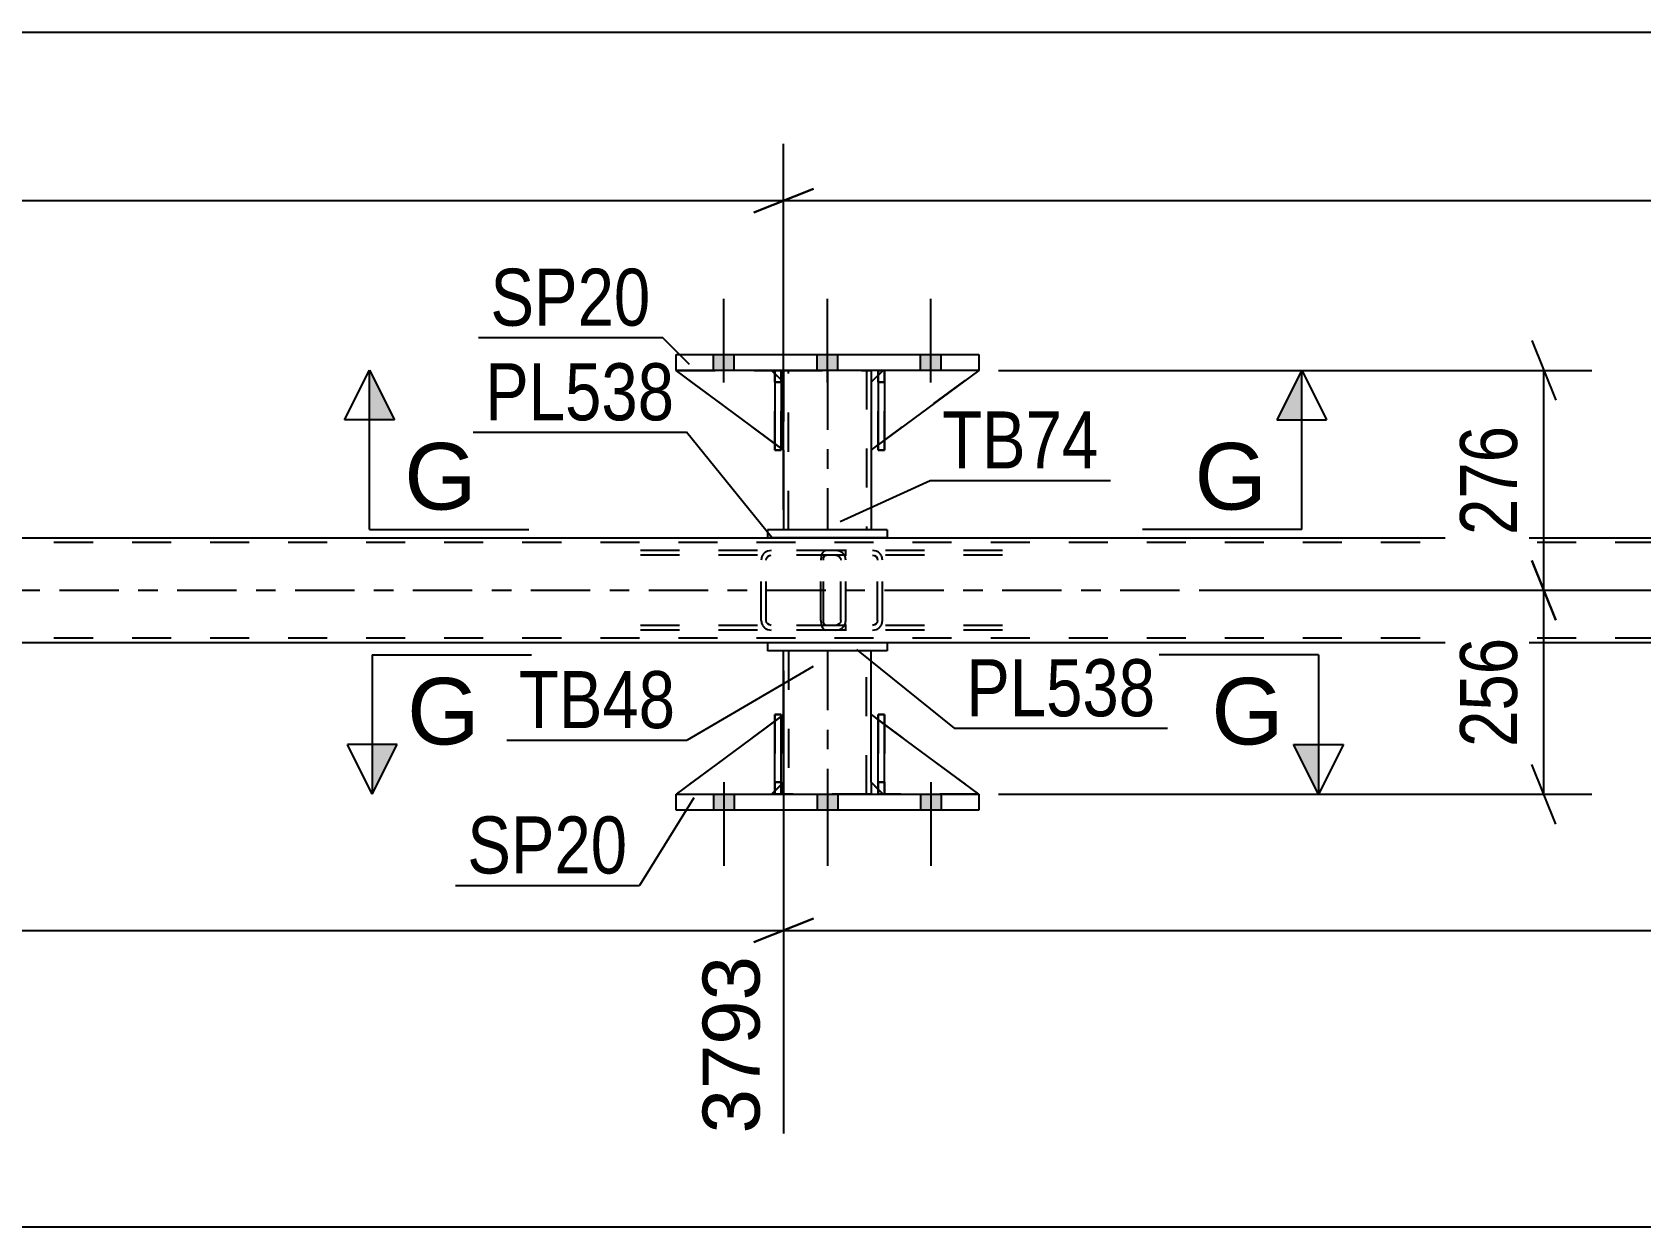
# Model space of a CAD drawing. Header units: millimetres. Extents: x 0 to 841, y 0 to 594.
# Drawn here: x 207.9 to 288.7, y 206.5 to 266.5 of the extents above; entities that cross this region are included whole.
import ezdxf

# ---------------------------------------------------------------- set-up
doc = ezdxf.new("R2010")
doc.units = ezdxf.units.MM
doc.linetypes.add('DXK_LINE_DOT2', pattern=[3.9198, 1.9599, -1.9599])
doc.linetypes.add('DXK_LINE_DOT3', pattern=[5.9187, 2.979, -0.9799, 0.9799, -0.9799])
doc.styles.add('Arial', font='ARIAL.TTF', dxfattribs={"height": 0.2})
doc.styles.add('Arial Narrow', font='ARIALN.TTF', dxfattribs={"height": 0.2})

# ---------------------------------------------------------------- blocks, each defined once
blk = doc.blocks.new('Part-318892572-4187 - 4091')
at = {"color": 7, "linetype": 'DXK_LINE_DOT2'}
for p, q in [((245.499, 232.213), (245.179, 232.213)), ((245.179, 228.813), (245.179, 232.213)), ((245.179, 228.213), (245.179, 232.213)), ((245.499, 232.213), (245.499, 228.813)), ((245.499, 228.213), (245.499, 232.213)), ((245.499, 228.813), (245.179, 228.813)), ((245.179, 228.213), (245.179, 228.813)), ((245.499, 228.813), (245.499, 228.213)), ((245.499, 228.213), (245.179, 228.213)), ((245.499, 228.213), (245.499, 228.213))]:
    blk.add_line(p, q, dxfattribs=at)
blk = doc.blocks.new('Part-318892572-4188 - 4091')
at = {"color": 2, "linetype": 'Continuous'}
for p, q in [((250.379, 228.213), (250.379, 232.213)), ((250.379, 232.213), (250.699, 232.213)), ((250.699, 228.213), (250.699, 232.213)), ((250.379, 228.213), (250.379, 228.213)), ((250.699, 228.213), (250.379, 228.213))]:
    blk.add_line(p, q, dxfattribs=at)
at = {"color": 7, "linetype": 'DXK_LINE_DOT2'}
for p, q in [((250.379, 232.213), (250.379, 228.813)), ((250.699, 228.813), (250.699, 232.213)), ((250.379, 228.813), (250.379, 228.213)), ((250.379, 228.813), (250.699, 228.813)), ((250.699, 228.213), (250.699, 228.813)), ((250.379, 228.213), (250.379, 228.213)), ((250.379, 228.213), (250.379, 228.213)), ((250.699, 228.213), (250.699, 228.213))]:
    blk.add_line(p, q, dxfattribs=at)
blk = doc.blocks.new('Part-318892572-4189 - 4091')
at = {"color": 2, "linetype": 'Continuous'}
for p, q in [((245.179, 228.213), (245.179, 232.213)), ((245.179, 232.213), (245.499, 232.213)), ((245.499, 228.213), (245.499, 232.213)), ((245.179, 228.213), (245.179, 228.213)), ((245.499, 228.213), (245.179, 228.213))]:
    blk.add_line(p, q, dxfattribs=at)
at = {"color": 7, "linetype": 'DXK_LINE_DOT2'}
for p, q in [((245.179, 232.213), (245.179, 228.813)), ((245.499, 228.813), (245.499, 232.213)), ((245.179, 228.813), (245.179, 228.213)), ((245.179, 228.813), (245.499, 228.813)), ((245.499, 228.213), (245.499, 228.813)), ((245.179, 228.213), (245.179, 228.213)), ((245.179, 228.213), (245.179, 228.213)), ((245.499, 228.213), (245.499, 228.213))]:
    blk.add_line(p, q, dxfattribs=at)
blk = doc.blocks.new('Bolt-318892572-4109 - 4091')
at = {"linetype": 'Continuous'}
for points in [[(243.145, 250.293), (242.105, 250.293), (242.105, 249.493), (243.145, 249.493)], [(243.145, 250.293), (242.105, 250.293), (242.105, 249.493), (243.145, 249.493)], [(243.145, 250.293), (242.105, 250.293), (242.105, 249.493), (243.145, 249.493)], [(248.345, 250.293), (247.305, 250.293), (247.305, 249.493), (248.345, 249.493)], [(248.345, 250.293), (247.305, 250.293), (247.305, 249.493), (248.345, 249.493)], [(253.545, 250.293), (252.505, 250.293), (252.505, 249.493), (253.545, 249.493)], [(253.545, 250.293), (252.505, 250.293), (252.505, 249.493), (253.545, 249.493)], [(253.545, 250.293), (252.505, 250.293), (252.505, 249.493), (253.545, 249.493)]]:
    blk.add_hatch(color=1, dxfattribs=at).paths.add_polyline_path(points)
at = {"color": 1, "linetype": 'Continuous'}
for p, q in [((242.625, 248.893), (242.625, 253.093)), ((242.625, 248.893), (242.625, 253.093)), ((242.625, 248.893), (242.625, 253.093)), ((247.825, 248.893), (247.825, 253.093)), ((247.825, 248.893), (247.825, 253.093)), ((253.025, 248.893), (253.025, 253.093)), ((253.025, 248.893), (253.025, 253.093)), ((253.025, 248.893), (253.025, 253.093)), ((242.105, 249.493), (242.105, 250.293)), ((242.105, 249.493), (242.105, 250.293)), ((242.105, 249.493), (242.105, 250.293)), ((243.145, 249.493), (243.145, 250.293)), ((243.145, 249.493), (243.145, 250.293)), ((243.145, 249.493), (243.145, 250.293)), ((247.305, 249.493), (247.305, 250.293)), ((247.305, 249.493), (247.305, 250.293)), ((248.345, 249.493), (248.345, 250.293)), ((248.345, 249.493), (248.345, 250.293)), ((252.505, 249.493), (252.505, 250.293)), ((252.505, 249.493), (252.505, 250.293)), ((252.505, 249.493), (252.505, 250.293)), ((253.545, 249.493), (253.545, 250.293)), ((253.545, 249.493), (253.545, 250.293)), ((253.545, 249.493), (253.545, 250.293))]:
    blk.add_line(p, q, dxfattribs=at)
blk = doc.blocks.new('Bolt-318892572-4110 - 4091')
at = {"linetype": 'Continuous'}
for points in [[(242.105, 227.413), (243.145, 227.413), (243.145, 228.213), (242.105, 228.213)], [(242.105, 227.413), (243.145, 227.413), (243.145, 228.213), (242.105, 228.213)], [(242.105, 227.413), (243.145, 227.413), (243.145, 228.213), (242.105, 228.213)], [(247.305, 227.413), (248.345, 227.413), (248.345, 228.213), (247.305, 228.213)], [(247.305, 227.413), (248.345, 227.413), (248.345, 228.213), (247.305, 228.213)], [(252.505, 227.413), (253.545, 227.413), (253.545, 228.213), (252.505, 228.213)], [(252.505, 227.413), (253.545, 227.413), (253.545, 228.213), (252.505, 228.213)], [(252.505, 227.413), (253.545, 227.413), (253.545, 228.213), (252.505, 228.213)]]:
    blk.add_hatch(color=1, dxfattribs=at).paths.add_polyline_path(points)
at = {"color": 1, "linetype": 'Continuous'}
for p, q in [((242.625, 228.813), (242.625, 224.613)), ((242.625, 228.813), (242.625, 224.613)), ((242.625, 228.813), (242.625, 224.613)), ((247.825, 228.813), (247.825, 224.613)), ((247.825, 228.813), (247.825, 224.613)), ((253.025, 228.813), (253.025, 224.613)), ((253.025, 228.813), (253.025, 224.613)), ((253.025, 228.813), (253.025, 224.613)), ((242.105, 228.213), (242.105, 227.413)), ((242.105, 228.213), (242.105, 227.413)), ((242.105, 228.213), (242.105, 227.413)), ((243.145, 228.213), (243.145, 227.413)), ((243.145, 228.213), (243.145, 227.413)), ((243.145, 228.213), (243.145, 227.413)), ((247.305, 228.213), (247.305, 227.413)), ((247.305, 228.213), (247.305, 227.413)), ((248.345, 228.213), (248.345, 227.413)), ((248.345, 228.213), (248.345, 227.413)), ((252.505, 228.213), (252.505, 227.413)), ((252.505, 228.213), (252.505, 227.413)), ((252.505, 228.213), (252.505, 227.413)), ((253.545, 228.213), (253.545, 227.413)), ((253.545, 228.213), (253.545, 227.413)), ((253.545, 228.213), (253.545, 227.413))]:
    blk.add_line(p, q, dxfattribs=at)
blk = doc.blocks.new('Part-318892572-4194 - 4091')
at = {"color": 2, "linetype": 'Continuous'}
for p, q in [((245.625, 232.213), (245.625, 235.413)), ((250.025, 232.213), (250.025, 235.413)), ((245.625, 228.213), (245.625, 228.813)), ((250.025, 228.813), (250.025, 228.213))]:
    blk.add_line(p, q, dxfattribs=at)
at = {"color": 7, "linetype": 'DXK_LINE_DOT2'}
for p, q in [((250.025, 235.413), (245.625, 235.413)), ((245.865, 235.413), (245.865, 228.213)), ((249.785, 228.213), (249.785, 235.413)), ((245.625, 228.813), (245.625, 232.213)), ((250.025, 228.813), (250.025, 232.213)), ((250.025, 228.213), (245.625, 228.213))]:
    blk.add_line(p, q, dxfattribs=at)
at = {"color": 7, "linetype": 'DXK_LINE_DOT3'}
blk.add_line((247.825, 235.413), (247.825, 228.213), dxfattribs=at)
blk = doc.blocks.new('Part-318892572-4152 - 4091')
at = {"color": 2, "linetype": 'Continuous'}
for p, q in [((108.642, 241.093), (767.559, 241.093)), ((244.825, 235.813), (108.642, 235.813)), ((500.04, 235.813), (250.825, 235.813))]:
    blk.add_line(p, q, dxfattribs=at)
at = {"color": 7, "linetype": 'DXK_LINE_DOT2'}
for p, q in [((767.559, 240.853), (108.642, 240.853)), ((767.559, 236.053), (108.642, 236.053)), ((250.825, 235.813), (244.825, 235.813))]:
    blk.add_line(p, q, dxfattribs=at)
at = {"color": 7, "linetype": 'DXK_LINE_DOT3'}
blk.add_line((108.642, 238.453), (767.559, 238.453), dxfattribs=at)
blk = doc.blocks.new('Part-318892572-4199 - 4091')
at = {"color": 2, "linetype": 'Continuous'}
for p, q in [((250.825, 235.813), (244.825, 235.813)), ((244.825, 235.813), (244.825, 235.413)), ((250.825, 235.413), (244.825, 235.413)), ((250.825, 235.813), (250.825, 235.413))]:
    blk.add_line(p, q, dxfattribs=at)
blk = doc.blocks.new('Part-318892572-4204 - 4091')
at = {"color": 2, "linetype": 'Continuous'}
for p, q in [((250.825, 241.493), (244.825, 241.493)), ((244.825, 241.493), (244.825, 241.093)), ((250.825, 241.093), (244.825, 241.093)), ((250.825, 241.493), (250.825, 241.093))]:
    blk.add_line(p, q, dxfattribs=at)
blk = doc.blocks.new('Part-318892572-4214 - 4091')
at = {"color": 7, "linetype": 'DXK_LINE_DOT2'}
for p, q in [((247.511, 240.157), (247.49, 239.973)), ((247.49, 236.933), (247.49, 239.973)), ((247.569, 240.312), (247.511, 240.157)), ((247.657, 240.416), (247.569, 240.312)), ((247.626, 239.973), (247.636, 240.065)), ((247.626, 236.933), (247.626, 239.973)), ((247.636, 240.065), (247.665, 240.143)), ((247.761, 240.453), (247.657, 240.416)), ((247.665, 240.143), (247.709, 240.195)), ((247.709, 240.195), (247.761, 240.213)), ((256.62, 240.453), (247.761, 240.453)), ((256.62, 240.213), (247.761, 240.213)), ((248.753, 240.213), (248.753, 240.453)), ((250.288, 240.416), (250.095, 240.453)), ((250.095, 240.213), (250.192, 240.195)), ((250.192, 240.195), (250.273, 240.143)), ((250.273, 240.143), (250.328, 240.065)), ((250.328, 240.065), (250.347, 239.973)), ((250.347, 236.933), (250.347, 239.973)), ((250.598, 239.973), (250.56, 240.157)), ((250.598, 236.933), (250.598, 239.973)), ((247.49, 236.933), (247.511, 236.749)), ((247.511, 236.749), (247.569, 236.594)), ((247.636, 236.841), (247.626, 236.933)), ((247.665, 236.763), (247.636, 236.841)), ((247.709, 236.711), (247.665, 236.763)), ((247.761, 236.693), (247.709, 236.711)), ((256.62, 236.693), (247.761, 236.693)), ((248.753, 236.453), (248.753, 236.693)), ((250.192, 236.711), (250.095, 236.693)), ((250.273, 236.763), (250.192, 236.711)), ((250.328, 236.841), (250.273, 236.763)), ((250.347, 236.933), (250.328, 236.841)), ((250.56, 236.749), (250.598, 236.933)), ((247.569, 236.594), (247.657, 236.489)), ((247.657, 236.489), (247.761, 236.453)), ((256.62, 236.453), (247.761, 236.453)), ((250.095, 236.453), (250.288, 236.489))]:
    blk.add_line(p, q, dxfattribs=at)
for centre, start, end in [((250.11, 239.958), 23.84941, 68.8059), ((250.11, 236.948), 291.1941, 336.15059)]:
    blk.add_arc(centre, 0.492, start, end, dxfattribs=at)
blk = doc.blocks.new('Part-318892572-4217 - 4091')
at = {"color": 7, "linetype": 'DXK_LINE_DOT2'}
for p, q in [((245.625, 245.494), (240.225, 249.494)), ((240.225, 249.494), (245.025, 249.494)), ((245.025, 249.494), (245.625, 248.894)), ((245.625, 248.894), (245.025, 249.494)), ((245.625, 248.894), (245.625, 245.494)), ((245.625, 248.894), (245.625, 248.894)), ((245.625, 248.894), (245.625, 245.494))]:
    blk.add_line(p, q, dxfattribs=at)
blk = doc.blocks.new('Part-318892572-4218 - 4091')
at = {"color": 2, "linetype": 'Continuous'}
for p, q in [((245.179, 245.824), (240.225, 249.494)), ((245.179, 249.34), (245.025, 249.494)), ((245.625, 248.894), (245.499, 249.02)), ((245.625, 248.894), (245.625, 248.894)), ((245.625, 245.494), (245.625, 248.894)), ((245.499, 245.587), (245.625, 245.494)), ((245.625, 245.494), (245.625, 245.494))]:
    blk.add_line(p, q, dxfattribs=at)
at = {"color": 7, "linetype": 'DXK_LINE_DOT2'}
for p, q in [((245.025, 249.494), (240.225, 249.494)), ((240.225, 249.494), (240.225, 249.494)), ((245.025, 249.494), (245.625, 248.894)), ((245.499, 249.02), (245.179, 249.34)), ((245.625, 248.894), (245.625, 245.494)), ((245.499, 245.587), (245.179, 245.824))]:
    blk.add_line(p, q, dxfattribs=at)
blk = doc.blocks.new('Part-318892572-4219 - 4091')
at = {"color": 7, "linetype": 'DXK_LINE_DOT2'}
for p, q in [((250.379, 248.894), (250.379, 249.494)), ((250.379, 249.494), (250.379, 249.494)), ((250.379, 249.494), (250.379, 245.494)), ((250.379, 249.494), (250.699, 249.494)), ((250.379, 245.494), (250.379, 248.894)), ((250.379, 248.894), (250.699, 248.894)), ((250.699, 249.494), (250.699, 248.894)), ((250.699, 245.494), (250.699, 249.494)), ((250.699, 248.894), (250.699, 245.494)), ((250.379, 245.494), (250.699, 245.494))]:
    blk.add_line(p, q, dxfattribs=at)
blk = doc.blocks.new('Part-318892572-4220 - 4091')
at = {"color": 7, "linetype": 'DXK_LINE_DOT2'}
for p, q in [((245.179, 248.894), (245.179, 249.494)), ((245.179, 249.494), (245.179, 249.494)), ((245.179, 249.494), (245.179, 245.494)), ((245.179, 249.494), (245.499, 249.494)), ((245.179, 245.494), (245.179, 248.894)), ((245.179, 248.894), (245.499, 248.894)), ((245.499, 249.494), (245.499, 248.894)), ((245.499, 245.494), (245.499, 249.494)), ((245.499, 248.894), (245.499, 245.494)), ((245.179, 245.494), (245.499, 245.494))]:
    blk.add_line(p, q, dxfattribs=at)
blk = doc.blocks.new('Part-318892572-4221 - 4091')
at = {"color": 2, "linetype": 'Continuous'}
for p, q in [((250.699, 249.494), (250.379, 249.494)), ((250.379, 249.493), (250.379, 245.494)), ((250.699, 249.494), (250.699, 249.494)), ((250.699, 249.493), (250.699, 245.494)), ((250.699, 245.494), (250.379, 245.494))]:
    blk.add_line(p, q, dxfattribs=at)
at = {"color": 7, "linetype": 'DXK_LINE_DOT2'}
for p, q in [((250.379, 249.494), (250.379, 248.894)), ((250.379, 249.494), (250.379, 249.493)), ((250.699, 248.894), (250.379, 248.894)), ((250.379, 248.894), (250.379, 245.494)), ((250.699, 248.894), (250.699, 249.494)), ((250.699, 249.494), (250.699, 249.493)), ((250.699, 245.494), (250.699, 248.894))]:
    blk.add_line(p, q, dxfattribs=at)
blk = doc.blocks.new('Part-318892572-4222 - 4091')
at = {"color": 2, "linetype": 'Continuous'}
for p, q in [((245.499, 249.494), (245.179, 249.494)), ((245.179, 249.493), (245.179, 245.494)), ((245.499, 249.494), (245.499, 249.494)), ((245.499, 249.493), (245.499, 245.494)), ((245.499, 245.494), (245.179, 245.494))]:
    blk.add_line(p, q, dxfattribs=at)
at = {"color": 7, "linetype": 'DXK_LINE_DOT2'}
for p, q in [((245.179, 249.494), (245.179, 248.894)), ((245.179, 249.494), (245.179, 249.493)), ((245.499, 248.894), (245.179, 248.894)), ((245.179, 248.894), (245.179, 245.494)), ((245.499, 248.894), (245.499, 249.494)), ((245.499, 249.494), (245.499, 249.493)), ((245.499, 245.494), (245.499, 248.894))]:
    blk.add_line(p, q, dxfattribs=at)
blk = doc.blocks.new('Part-318892572-4271 - 4091')
at = {"color": 2, "linetype": 'Continuous'}
for p, q in [((245.625, 249.493), (245.625, 248.894)), ((250.025, 249.493), (250.025, 248.893)), ((245.625, 245.494), (245.625, 241.493)), ((250.025, 245.493), (250.025, 241.493))]:
    blk.add_line(p, q, dxfattribs=at)
at = {"color": 7, "linetype": 'DXK_LINE_DOT2'}
for p, q in [((245.625, 249.493), (250.025, 249.493)), ((245.625, 248.894), (245.625, 245.494)), ((245.865, 241.493), (245.865, 249.493)), ((249.785, 249.493), (249.785, 241.493)), ((250.025, 248.893), (250.025, 245.493)), ((250.025, 241.493), (245.625, 241.493))]:
    blk.add_line(p, q, dxfattribs=at)
at = {"color": 7, "linetype": 'DXK_LINE_DOT3'}
blk.add_line((247.825, 249.493), (247.825, 241.493), dxfattribs=at)
blk = doc.blocks.new('Part-318892572-4272 - 4091')
at = {"color": 7, "linetype": 'DXK_LINE_DOT2'}
for p, q in [((250.025, 228.813), (250.025, 232.213)), ((250.025, 232.213), (255.425, 228.213)), ((250.625, 228.213), (250.025, 228.813)), ((255.425, 228.213), (250.625, 228.213))]:
    blk.add_line(p, q, dxfattribs=at)
blk = doc.blocks.new('Part-318892572-4273 - 4091')
at = {"color": 2, "linetype": 'Continuous'}
for p, q in [((250.025, 228.813), (250.025, 232.213)), ((250.025, 232.213), (250.379, 231.951)), ((255.425, 228.213), (250.699, 231.714)), ((250.379, 228.459), (250.025, 228.813))]:
    blk.add_line(p, q, dxfattribs=at)
at = {"color": 7, "linetype": 'DXK_LINE_DOT2'}
for p, q in [((250.699, 231.714), (250.379, 231.951)), ((250.379, 228.459), (250.625, 228.213)), ((250.625, 228.213), (255.425, 228.213))]:
    blk.add_line(p, q, dxfattribs=at)
blk = doc.blocks.new('Part-318892572-4274 - 4091')
at = {"color": 7, "linetype": 'DXK_LINE_DOT2'}
for p, q in [((245.625, 232.213), (240.225, 228.213)), ((245.625, 228.813), (245.625, 232.213)), ((245.625, 232.213), (245.625, 228.813)), ((245.025, 228.213), (245.625, 228.813)), ((245.625, 228.813), (245.025, 228.213)), ((245.625, 228.813), (245.625, 228.813)), ((240.225, 228.213), (245.025, 228.213))]:
    blk.add_line(p, q, dxfattribs=at)
blk = doc.blocks.new('Part-318892572-4275 - 4091')
at = {"color": 2, "linetype": 'Continuous'}
for p, q in [((245.179, 231.882), (240.225, 228.213)), ((245.625, 232.213), (245.499, 232.119)), ((245.625, 228.813), (245.625, 232.213)), ((245.625, 228.813), (245.499, 228.687)), ((245.625, 228.813), (245.625, 228.813)), ((245.179, 228.367), (245.025, 228.213))]:
    blk.add_line(p, q, dxfattribs=at)
at = {"color": 7, "linetype": 'DXK_LINE_DOT2'}
for p, q in [((245.499, 232.119), (245.179, 231.882)), ((245.625, 228.813), (245.625, 232.213)), ((245.625, 228.813), (245.025, 228.213)), ((245.499, 228.687), (245.179, 228.367)), ((240.225, 228.213), (240.225, 228.213)), ((240.225, 228.213), (245.025, 228.213))]:
    blk.add_line(p, q, dxfattribs=at)
blk = doc.blocks.new('Part-318892572-4276 - 4091')
at = {"color": 7, "linetype": 'DXK_LINE_DOT2'}
for p, q in [((250.699, 232.213), (250.379, 232.213)), ((250.379, 228.813), (250.379, 232.213)), ((250.379, 228.213), (250.379, 232.213)), ((250.699, 232.213), (250.699, 228.813)), ((250.699, 228.213), (250.699, 232.213)), ((250.699, 228.813), (250.379, 228.813)), ((250.379, 228.213), (250.379, 228.813)), ((250.699, 228.813), (250.699, 228.213)), ((250.699, 228.213), (250.379, 228.213)), ((250.699, 228.213), (250.699, 228.213))]:
    blk.add_line(p, q, dxfattribs=at)
blk = doc.blocks.new('Part-318892572-4300 - 4091')
at = {"color": 7, "linetype": 'DXK_LINE_DOT2'}
for p, q in [((248.242, 240.453), (237.388, 240.453)), ((248.242, 240.213), (237.388, 240.213)), ((244.535, 240.157), (244.497, 239.973)), ((244.497, 236.933), (244.497, 239.973)), ((244.752, 239.973), (244.771, 240.065)), ((244.752, 236.933), (244.752, 239.973)), ((244.771, 240.065), (244.827, 240.143)), ((245.007, 240.453), (244.812, 240.416)), ((244.827, 240.143), (244.91, 240.195)), ((244.91, 240.195), (245.007, 240.213)), ((248.438, 240.416), (248.242, 240.453)), ((248.242, 240.213), (248.34, 240.195)), ((248.34, 240.195), (248.423, 240.143)), ((248.423, 240.143), (248.478, 240.065)), ((248.478, 240.065), (248.498, 239.973)), ((248.498, 236.933), (248.498, 239.973)), ((248.753, 239.973), (248.714, 240.157)), ((248.753, 236.933), (248.753, 239.973)), ((248.242, 236.693), (237.388, 236.693)), ((244.497, 236.933), (244.535, 236.749)), ((244.771, 236.841), (244.752, 236.933)), ((244.827, 236.763), (244.771, 236.841)), ((244.91, 236.711), (244.827, 236.763)), ((245.007, 236.693), (244.91, 236.711)), ((248.34, 236.711), (248.242, 236.693)), ((248.423, 236.763), (248.34, 236.711)), ((248.478, 236.841), (248.423, 236.763)), ((248.498, 236.933), (248.478, 236.841)), ((248.714, 236.749), (248.753, 236.933)), ((248.242, 236.453), (237.388, 236.453)), ((244.812, 236.489), (245.007, 236.453)), ((248.242, 236.453), (248.438, 236.489))]:
    blk.add_line(p, q, dxfattribs=at)
for centre, start, end in [((244.988, 239.952), 110.75832, 155.68004), ((248.262, 239.952), 24.31996, 69.24168), ((244.988, 236.954), 204.31996, 249.24168), ((248.262, 236.954), 290.75832, 335.68004)]:
    blk.add_arc(centre, 0.496, start, end, dxfattribs=at)
blk = doc.blocks.new('Part-318892572-4335 - 4091')
at = {"color": 2, "linetype": 'Continuous'}
for p, q in [((240.225, 249.493), (240.225, 250.293)), ((240.225, 250.293), (255.425, 250.293)), ((255.425, 250.293), (255.425, 249.493)), ((255.425, 249.493), (240.225, 249.493))]:
    blk.add_line(p, q, dxfattribs=at)
blk = doc.blocks.new('Part-318892572-4340 - 4091')
at = {"color": 2, "linetype": 'Continuous'}
for p, q in [((240.225, 228.213), (240.225, 228.213)), ((240.225, 227.413), (240.225, 228.213)), ((240.225, 228.213), (255.425, 228.213)), ((255.425, 228.213), (255.425, 228.213)), ((255.425, 228.213), (255.425, 227.413)), ((240.225, 227.413), (240.225, 227.413)), ((255.425, 227.413), (240.225, 227.413)), ((255.425, 227.413), (255.425, 227.413))]:
    blk.add_line(p, q, dxfattribs=at)
at = {"color": 7, "linetype": 'DXK_LINE_DOT2'}
for p, q in [((240.225, 227.413), (240.225, 228.213)), ((255.425, 228.213), (255.425, 227.413))]:
    blk.add_line(p, q, dxfattribs=at)
blk = doc.blocks.new('Part-318892572-4341 - 4091')
at = {"color": 7, "linetype": 'DXK_LINE_DOT2'}
for p, q in [((250.625, 249.494), (250.025, 248.894)), ((250.025, 245.494), (255.425, 249.494)), ((250.025, 248.894), (250.025, 245.494)), ((255.425, 249.494), (250.625, 249.494))]:
    blk.add_line(p, q, dxfattribs=at)
blk = doc.blocks.new('Part-318892572-4342 - 4091')
at = {"color": 2, "linetype": 'Continuous'}
for p, q in [((250.379, 249.247), (250.025, 248.894)), ((250.025, 248.894), (250.025, 245.494)), ((255.425, 249.493), (250.699, 245.992)), ((250.025, 245.494), (250.379, 245.755))]:
    blk.add_line(p, q, dxfattribs=at)
at = {"color": 7, "linetype": 'DXK_LINE_DOT2'}
for p, q in [((250.625, 249.494), (250.379, 249.247)), ((255.425, 249.494), (250.625, 249.494)), ((255.425, 249.493), (255.425, 249.494)), ((255.425, 249.494), (255.425, 249.493)), ((250.699, 245.992), (250.379, 245.755))]:
    blk.add_line(p, q, dxfattribs=at)
blk = doc.blocks.new('StraightDimension-318892572-4525 - 4091')
at = {"color": 7, "linetype": 'Continuous'}
blk.add_line((99.382, 206.496), (776.819, 206.496), dxfattribs=at)
blk = doc.blocks.new('StraightDimension-318892572-4563 - 4091')
at = {"color": 7, "linetype": 'Continuous'}
for p, q in [((283.206, 250.994), (284.406, 247.994)), ((256.425, 249.494), (286.206, 249.494)), ((283.806, 238.453), (283.806, 249.494)), ((284.406, 236.953), (283.206, 239.953)), ((267.397, 238.453), (286.206, 238.453))]:
    blk.add_line(p, q, dxfattribs=at)
at = {"color": 0}
blk.add_wipeout([(283.056, 247.315), (278.856, 247.315), (278.856, 240.631), (283.056, 240.631)], dxfattribs=at)
at = {"color": 3, "style": 'Arial Narrow'}
blk.add_text('276', height=2.8633, rotation=90.00021, dxfattribs=at).set_placement((282.456, 241.231))
blk = doc.blocks.new('StraightDimension-318892572-4368 - 4091')
at = {"color": 7, "linetype": 'Continuous'}
for p, q in [((245.625, 234.413), (245.625, 211.186)), ((100.022, 221.381), (245.625, 221.381)), ((244.125, 220.781), (247.125, 221.981))]:
    blk.add_line(p, q, dxfattribs=at)
at = {"color": 0, "linetype": 'Continuous'}
blk.add_wipeout([(245.025, 220.681), (240.825, 220.681), (240.825, 210.586), (245.025, 210.586)], dxfattribs=at)
at = {"color": 3, "linetype": 'Continuous', "style": 'Arial'}
blk.add_text('3793', height=2.8652, rotation=90.00021, dxfattribs=at).set_placement((244.425, 211.186))
blk = doc.blocks.new('StraightDimension-318892572-4424 - 4091')
at = {"color": 7, "linetype": 'Continuous'}
for p, q in [((245.625, 242.493), (245.625, 260.867)), ((244.125, 257.417), (247.125, 258.617)), ((100.022, 258.017), (245.625, 258.017))]:
    blk.add_line(p, q, dxfattribs=at)
blk = doc.blocks.new('StraightDimension-318892572-4381 - 4091')
at = {"color": 7, "linetype": 'Continuous'}
for p, q in [((245.625, 234.413), (245.625, 211.186)), ((247.125, 221.981), (244.125, 220.781)), ((245.625, 221.381), (500.84, 221.381))]:
    blk.add_line(p, q, dxfattribs=at)
blk = doc.blocks.new('StraightDimension-318892572-4437 - 4091')
at = {"color": 7, "linetype": 'Continuous'}
for p, q in [((245.625, 242.493), (245.625, 260.867)), ((247.125, 258.617), (244.125, 257.417)), ((245.625, 258.017), (500.84, 258.017))]:
    blk.add_line(p, q, dxfattribs=at)
blk = doc.blocks.new('StraightDimension-318892572-4504 - 4091')
at = {"color": 7, "linetype": 'Continuous'}
blk.add_line((100.022, 266.474), (776.179, 266.474), dxfattribs=at)
blk = doc.blocks.new('StraightDimension-318892572-4534 - 4091')
at = {"color": 7, "linetype": 'Continuous'}
for p, q in [((283.206, 239.953), (284.406, 236.953)), ((267.397, 238.453), (286.206, 238.453)), ((283.806, 228.213), (283.806, 238.453)), ((284.406, 226.713), (283.206, 229.713)), ((256.425, 228.213), (286.206, 228.213))]:
    blk.add_line(p, q, dxfattribs=at)
at = {"color": 0}
blk.add_wipeout([(283.056, 236.675), (278.856, 236.675), (278.856, 229.991), (283.056, 229.991)], dxfattribs=at)
at = {"color": 3, "style": 'Arial Narrow'}
blk.add_text('256', height=2.8633, rotation=90.00021, dxfattribs=at).set_placement((282.456, 230.591))
blk = doc.blocks.new('Mark-318892572-4190 - 4091')
at = {"color": 30, "linetype": 'Continuous'}
for p in [(247.114, 234.632), (231.735, 230.932)]:
    blk.add_line(p, (240.789, 230.932), dxfattribs=at)
at = {"color": 0}
blk.add_wipeout([(240.189, 231.532), (240.189, 234.532), (232.335, 234.532), (232.335, 231.532)], dxfattribs=at)
blk.add_wipeout([(240.189, 231.532), (240.189, 234.532), (232.335, 234.532), (232.335, 231.532)], dxfattribs=at)
at = {"color": 3, "style": 'Arial Narrow'}
blk.add_text('TB48', height=2.8633, dxfattribs=at).set_placement((232.335, 231.532))
blk = doc.blocks.new('Mark-318892572-4195 - 4091')
at = {"color": 30, "linetype": 'Continuous'}
for p, q in [((249.279, 235.489), (254.196, 231.528)), ((254.196, 231.528), (264.9, 231.528))]:
    blk.add_line(p, q, dxfattribs=at)
at = {"color": 0}
blk.add_wipeout([(264.3, 232.128), (264.3, 235.128), (254.796, 235.128), (254.796, 232.128)], dxfattribs=at)
blk.add_wipeout([(264.3, 232.128), (264.3, 235.128), (254.796, 235.128), (254.796, 232.128)], dxfattribs=at)
at = {"color": 3, "style": 'Arial Narrow'}
blk.add_text('PL538', height=2.8633, dxfattribs=at).set_placement((254.796, 232.128))
blk = doc.blocks.new('Mark-318892572-4200 - 4091')
at = {"color": 30, "linetype": 'Continuous'}
for p in [(230.04, 246.387), (245.018, 241.124)]:
    blk.add_line(p, (240.744, 246.387), dxfattribs=at)
at = {"color": 0}
blk.add_wipeout([(240.144, 246.987), (240.144, 249.987), (230.64, 249.987), (230.64, 246.987)], dxfattribs=at)
blk.add_wipeout([(240.144, 246.987), (240.144, 249.987), (230.64, 249.987), (230.64, 246.987)], dxfattribs=at)
at = {"color": 3, "style": 'Arial Narrow'}
blk.add_text('PL538', height=2.8633, dxfattribs=at).set_placement((230.64, 246.987))
blk = doc.blocks.new('Mark-318892572-4267 - 4091')
at = {"color": 30, "linetype": 'Continuous'}
for p, q in [((248.462, 241.907), (252.988, 243.968)), ((252.988, 243.968), (262.043, 243.968))]:
    blk.add_line(p, q, dxfattribs=at)
at = {"color": 0}
blk.add_wipeout([(261.443, 244.568), (261.443, 247.568), (253.588, 247.568), (253.588, 244.568)], dxfattribs=at)
blk.add_wipeout([(261.443, 244.568), (261.443, 247.568), (253.588, 247.568), (253.588, 244.568)], dxfattribs=at)
at = {"color": 3, "style": 'Arial Narrow'}
blk.add_text('TB74', height=2.8633, dxfattribs=at).set_placement((253.588, 244.568))
blk = doc.blocks.new('Mark-318892572-4331 - 4091')
at = {"color": 30, "linetype": 'Continuous'}
for p in [(230.306, 251.137), (240.907, 249.79)]:
    blk.add_line(p, (239.545, 251.137), dxfattribs=at)
at = {"color": 0}
blk.add_wipeout([(238.945, 251.737), (238.945, 254.737), (230.906, 254.737), (230.906, 251.737)], dxfattribs=at)
blk.add_wipeout([(238.945, 251.737), (238.945, 254.737), (230.906, 254.737), (230.906, 251.737)], dxfattribs=at)
at = {"color": 3, "style": 'Arial Narrow'}
blk.add_text('SP20', height=2.8633, dxfattribs=at).set_placement((230.906, 251.737))
blk = doc.blocks.new('Mark-318892572-4336 - 4091')
at = {"color": 30, "linetype": 'Continuous'}
for p in [(241.114, 228.041), (229.144, 223.636)]:
    blk.add_line(p, (238.383, 223.636), dxfattribs=at)
at = {"color": 0}
blk.add_wipeout([(237.783, 224.236), (237.783, 227.236), (229.744, 227.236), (229.744, 224.236)], dxfattribs=at)
blk.add_wipeout([(237.783, 224.236), (237.783, 227.236), (229.744, 227.236), (229.744, 224.236)], dxfattribs=at)
at = {"color": 3, "style": 'Arial Narrow'}
blk.add_text('SP20', height=2.8633, dxfattribs=at).set_placement((229.744, 224.236))
blk = doc.blocks.new('SectionMark-318892572-4648 - 4091')
at = {"linetype": 'Continuous'}
for points in [[(226.079, 247.006), (224.829, 247.006), (224.829, 249.506)], [(271.641, 247.006), (270.391, 247.006), (271.641, 249.506)]]:
    blk.add_hatch(color=6, dxfattribs=at).paths.add_polyline_path(points)
at = {"color": 6, "linetype": 'Continuous'}
for p, q in [((223.579, 247.006), (224.829, 249.506)), ((224.829, 241.506), (224.829, 249.506)), ((224.829, 249.506), (226.079, 247.006)), ((271.641, 249.506), (270.391, 247.006)), ((271.641, 241.506), (271.641, 249.506)), ((271.641, 249.506), (272.891, 247.006)), ((226.079, 247.006), (223.579, 247.006)), ((270.391, 247.006), (272.891, 247.006)), ((224.829, 241.506), (232.829, 241.506)), ((271.641, 241.506), (263.641, 241.506))]:
    blk.add_line(p, q, dxfattribs=at)
at = {"color": 0, "linetype": 'Continuous'}
for points in [[(230.209, 242.506), (230.209, 246.006), (226.579, 246.006), (226.579, 242.506)], [(269.891, 242.506), (269.891, 246.006), (266.261, 246.006), (266.261, 242.506)]]:
    blk.add_wipeout(points, dxfattribs=at)
at = {"color": 3, "linetype": 'Continuous', "style": 'Arial'}
for p in [(226.579, 242.506), (266.261, 242.506)]:
    blk.add_text('G', height=3.343, dxfattribs=at).set_placement(p)
blk = doc.blocks.new('SectionMark-318892572-4650 - 4091')
at = {"linetype": 'Continuous'}
for points in [[(224.971, 230.713), (226.221, 230.713), (224.971, 228.213)], [(271.238, 230.713), (272.488, 230.713), (272.488, 228.213)]]:
    blk.add_hatch(color=6, dxfattribs=at).paths.add_polyline_path(points)
at = {"color": 6, "linetype": 'Continuous'}
for p, q in [((224.971, 235.213), (232.971, 235.213)), ((224.971, 235.213), (224.971, 228.213)), ((272.488, 235.213), (264.488, 235.213)), ((272.488, 235.213), (272.488, 228.213)), ((224.971, 228.213), (223.721, 230.713)), ((226.221, 230.713), (223.721, 230.713)), ((224.971, 228.213), (226.221, 230.713)), ((271.238, 230.713), (273.738, 230.713)), ((272.488, 228.213), (271.238, 230.713)), ((273.738, 230.713), (272.488, 228.213))]:
    blk.add_line(p, q, dxfattribs=at)
at = {"color": 0, "linetype": 'Continuous'}
for points in [[(230.351, 230.713), (230.351, 234.213), (226.721, 234.213), (226.721, 230.713)], [(270.738, 230.713), (270.738, 234.213), (267.108, 234.213), (267.108, 230.713)]]:
    blk.add_wipeout(points, dxfattribs=at)
at = {"color": 3, "linetype": 'Continuous', "style": 'Arial'}
for p in [(226.721, 230.713), (267.108, 230.713)]:
    blk.add_text('G', height=3.343, dxfattribs=at).set_placement(p)

msp = doc.modelspace()

# ---------------------------------------------------------------- block references
for name in ['Bolt-318892572-4109 - 4091', 'Part-318892572-4335 - 4091', 'Part-318892572-4217 - 4091', 'Part-318892572-4218 - 4091', 'Part-318892572-4220 - 4091', 'Part-318892572-4222 - 4091', 'Part-318892572-4271 - 4091', 'Part-318892572-4341 - 4091', 'Part-318892572-4342 - 4091', 'Part-318892572-4219 - 4091', 'Part-318892572-4221 - 4091', 'Part-318892572-4152 - 4091', 'Part-318892572-4204 - 4091', 'Part-318892572-4300 - 4091', 'Part-318892572-4214 - 4091', 'Part-318892572-4199 - 4091', 'Part-318892572-4194 - 4091', 'Part-318892572-4274 - 4091', 'Part-318892572-4275 - 4091', 'Part-318892572-4187 - 4091', 'Part-318892572-4189 - 4091', 'Part-318892572-4272 - 4091', 'Part-318892572-4273 - 4091', 'Part-318892572-4188 - 4091', 'Part-318892572-4276 - 4091', 'Bolt-318892572-4110 - 4091', 'Part-318892572-4340 - 4091']:
    msp.add_blockref(name, (0, 0))

# ---------------------------------------------------------------- next in the draw order: block references
for name in ['StraightDimension-318892572-4424 - 4091', 'StraightDimension-318892572-4563 - 4091', 'StraightDimension-318892572-4525 - 4091']:
    msp.add_blockref(name, (0, 0))

# ---------------------------------------------------------------- next in the draw order: block references
for name in ['StraightDimension-318892572-4437 - 4091', 'StraightDimension-318892572-4368 - 4091']:
    msp.add_blockref(name, (0, 0))

# ---------------------------------------------------------------- next in the draw order: block references
for name in ['StraightDimension-318892572-4504 - 4091', 'StraightDimension-318892572-4381 - 4091', 'Mark-318892572-4336 - 4091']:
    msp.add_blockref(name, (0, 0))

# ---------------------------------------------------------------- next in the draw order: block references
for name in ['Mark-318892572-4200 - 4091', 'Mark-318892572-4267 - 4091', 'StraightDimension-318892572-4534 - 4091', 'Mark-318892572-4190 - 4091']:
    msp.add_blockref(name, (0, 0))

# ---------------------------------------------------------------- next in the draw order: block references
for name in ['Mark-318892572-4331 - 4091', 'Mark-318892572-4195 - 4091']:
    msp.add_blockref(name, (0, 0))

# ---------------------------------------------------------------- next in the draw order: block references
for name in ['SectionMark-318892572-4648 - 4091', 'SectionMark-318892572-4650 - 4091']:
    msp.add_blockref(name, (0, 0))

doc.saveas('drawing.dxf')
